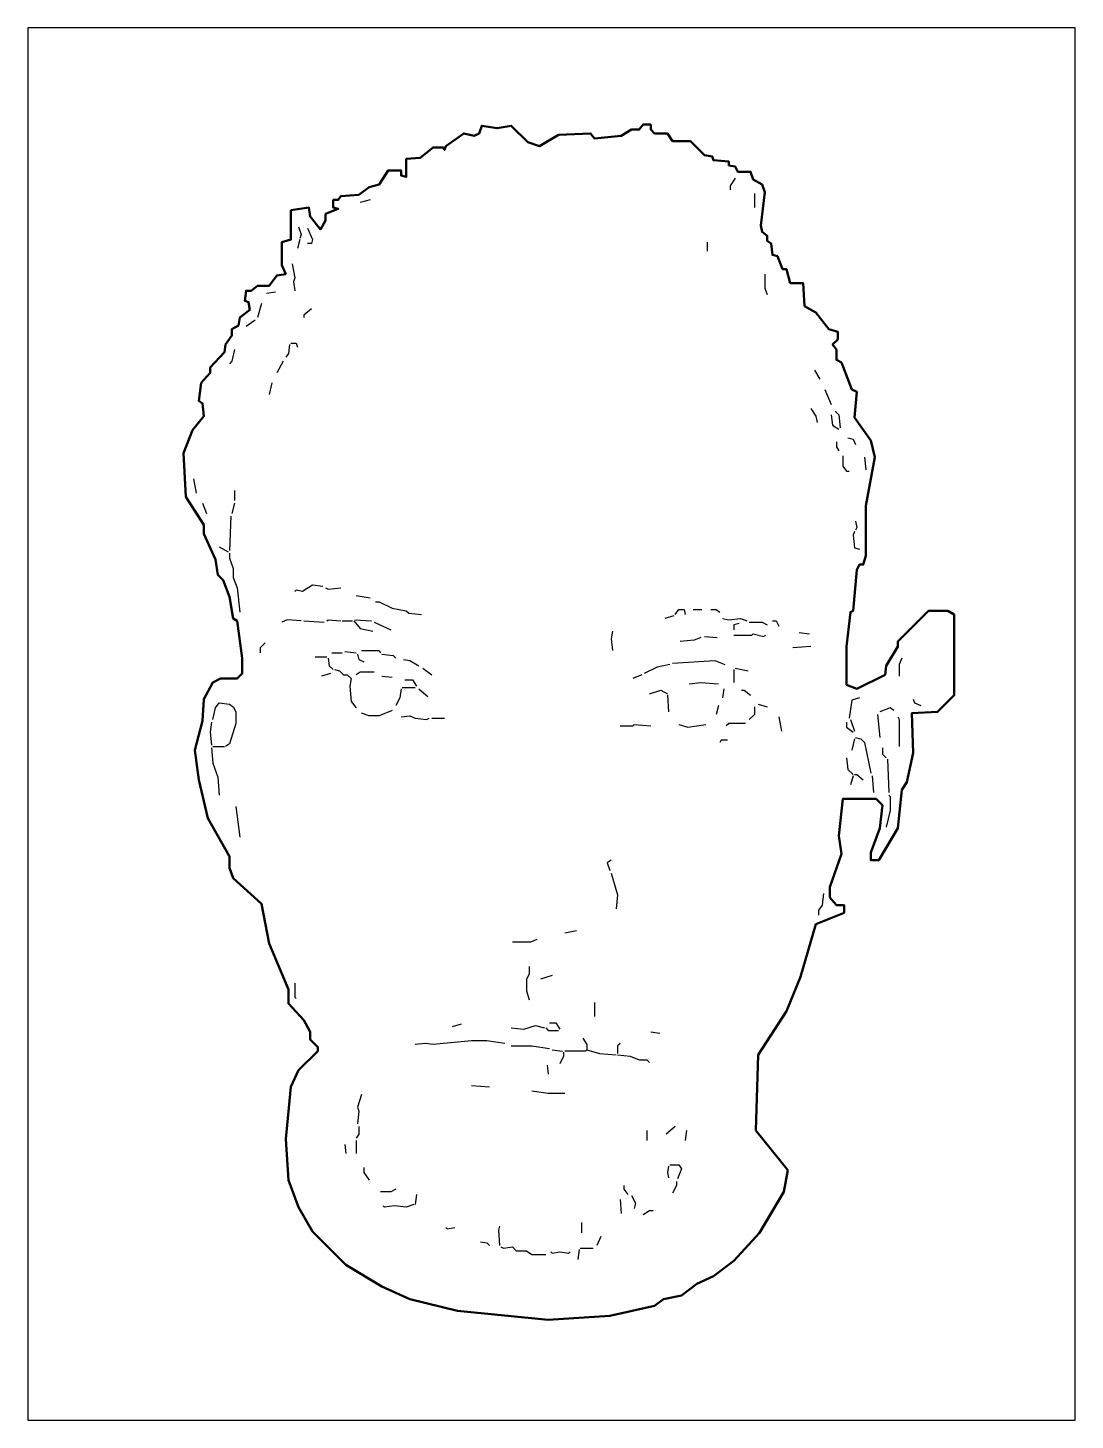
# Model space of a CAD drawing. Header units: millimetres. Extents: x -10 to 155, y -10 to 210.
import ezdxf

# ---------------------------------------------------------------- set-up
doc = ezdxf.new("R2010")
doc.units = ezdxf.units.MM
doc.layers.add('DETAIL', color=7, linetype='Continuous', lineweight=25)
doc.layers.add('KONTUR', color=7, linetype='Continuous', lineweight=50)
doc.layers.add('RAHMEN', color=1, linetype='Continuous')

msp = doc.modelspace()

# ---------------------------------------------------------------- linework, layer by layer
at = {"layer": 'DETAIL'}
for points in [[(101.72, 186.25), (100.91, 185.04), (100.91, 184.43)], [(44.08, 182.81), (42.47, 182.41)], [(104.75, 183.82), (104.75, 181.6)], [(32.76, 178.56), (33.16, 177.35), (32.96, 176.74)], [(34.18, 178.36), (34.98, 176.54), (34.78, 175.94), (34.18, 175.94)], [(32.96, 176.54), (32.56, 175.13)], [(97.27, 176.14), (97.27, 174.72)], [(31.75, 172.7), (32.15, 170.48), (31.95, 169.87), (32.15, 168.45)], [(106.37, 171.08), (106.37, 168.86), (106.77, 167.85)], [(29.12, 168.25), (27.7, 168.05)], [(26.9, 166.43), (26.29, 164.21)], [(34.78, 165.62), (33.57, 164.61), (33.57, 164.21)], [(25.88, 163.8), (24.47, 162.79)], [(22.65, 159.15), (22.24, 157.33), (21.84, 156.93)], [(31.34, 159.96), (31.14, 158.54), (30.74, 157.94)], [(31.55, 160.16), (32.36, 160.16), (32.56, 159.56)], [(30.33, 157.33), (29.32, 155.51)], [(114.26, 155.92), (115.07, 154.5)], [(28.51, 153.89), (28.11, 152.07)], [(115.87, 152.88), (116.89, 150.46)], [(113.65, 149.85), (114.46, 148.63), (114.66, 147.62)], [(116.89, 148.84), (117.09, 147.22), (118.1, 146.61)], [(117.49, 149.44), (118.1, 148.84), (118.3, 146.81)], [(117.69, 144.59), (117.69, 143.78), (118.1, 143.17)], [(119.51, 145.2), (120.32, 144.99), (120.73, 144.19)], [(118.71, 142.37), (118.71, 140.75), (119.31, 139.94), (119.72, 139.94)], [(122.14, 142.16), (122.35, 140.14)], [(16.18, 138.73), (16.58, 136.5)], [(22.65, 136.91), (22.65, 135.29)], [(17.59, 134.88), (18.2, 133.27)], [(22.65, 134.88), (22.24, 133.27)], [(22.04, 132.86), (21.84, 127.4)], [(120.73, 132.05), (120.93, 131.04), (120.73, 130.64)], [(120.53, 130.43), (120.32, 129.83), (120.53, 127.81), (121.33, 127.6)], [(20.22, 128.01), (21.64, 127.2)], [(21.84, 127), (21.84, 126.19), (22.45, 124.57), (22.45, 123.15), (23.05, 121.54), (23.46, 117.69)], [(36.6, 121.74), (34.98, 121.94), (33.37, 120.93), (32.36, 121.13), (32.15, 120.93)], [(37.01, 121.54), (37.41, 121.33), (39.43, 121.54)], [(41.86, 120.32), (44.08, 119.92)], [(44.89, 119.31), (45.5, 119.31), (47.52, 118.3), (49.75, 117.9), (50.15, 117.49), (52.17, 117.29)], [(92.01, 117.09), (90.6, 116.68)], [(92.21, 117.29), (92.82, 118.1), (93.63, 118.1), (93.83, 117.29)], [(95.05, 118.1), (96.46, 118.1)], [(97.88, 118.1), (98.69, 118.1), (99.29, 117.69)], [(99.7, 116.68), (100.71, 116.48), (102.53, 116.68), (103.54, 116.28)], [(33.16, 116.28), (30.94, 116.48), (30.13, 116.08)], [(33.57, 116.28), (36.8, 116.08)], [(37.21, 116.28), (37.41, 116.48), (39.43, 116.28)], [(39.64, 116.28), (41.25, 116.28)], [(41.46, 116.28), (42.47, 115.07), (44.49, 114.66)], [(41.66, 116.48), (44.29, 116.28)], [(44.69, 116.08), (47.32, 114.86)], [(82.31, 114.66), (82.1, 113.45), (82.31, 111.63)], [(102.33, 115.87), (101.52, 115.67), (101.52, 114.86)], [(103.94, 116.08), (105.97, 116.08), (106.77, 115.67)], [(107.58, 116.28), (108.19, 116.28), (108.59, 115.47)], [(111.83, 114.46), (113.45, 114.26)], [(27.5, 112.84), (26.69, 112.03), (26.69, 111.22)], [(96.26, 113.65), (95.25, 113.25), (93.02, 113.04)], [(96.87, 113.85), (98.89, 113.65)], [(101.52, 114.05), (104.35, 114.05), (104.55, 114.26), (106.17, 113.85), (106.57, 114.05)], [(113.65, 112.23), (110.82, 112.03)], [(35.39, 110.62), (37.21, 110.62)], [(37.41, 110.41), (37.61, 109.2), (38.22, 108.59)], [(38.02, 111.22), (39.64, 111.22)], [(40.04, 111.43), (41.86, 111.22)], [(42.06, 111.02), (42.26, 110.21), (43.07, 109.81)], [(42.67, 111.63), (45.5, 111.63), (45.7, 111.22)], [(45.9, 111.02), (47.72, 110.82), (48.13, 110.41)], [(49.34, 110.21), (50.35, 110.01), (51.77, 109.2)], [(91.81, 109.61), (98.48, 110.01), (100.1, 109.4)], [(128.01, 110.41), (127.6, 109.4), (127.6, 107.58)], [(37.82, 107.99), (36.4, 107.58)], [(38.42, 108.59), (39.23, 108.39), (39.84, 107.79), (40.44, 107.79), (41.05, 107.18)], [(44.69, 108.19), (42.47, 108.19), (41.86, 107.79)], [(52.38, 108.8), (53.79, 107.79)], [(91.41, 109.4), (89.38, 109), (87.36, 107.99)], [(101.52, 108.59), (101.52, 106.57)], [(101.72, 108.8), (103.74, 108.39)], [(41.05, 107.18), (40.85, 105.97), (41.05, 103.54), (41.86, 102.53)], [(45.9, 107.58), (47.52, 107.38)], [(49.14, 105.76), (51.16, 105.76)], [(49.54, 106.98), (50.76, 106.98), (51.37, 105.97)], [(86.96, 107.79), (85.54, 107.18)], [(94.44, 106.37), (96.26, 106.57), (99.09, 106.37)], [(48.94, 105.56), (48.74, 104.15), (48.13, 102.93)], [(51.77, 105.56), (53.19, 104.35)], [(88.17, 104.75), (89.99, 105.36), (91, 104.75)], [(91, 104.55), (91.2, 101.92)], [(99.9, 105.56), (99.7, 104.15)], [(102.73, 105.36), (103.13, 105.36), (104.15, 104.55)], [(121.33, 104.15), (120.12, 103.74), (119.72, 100.91)], [(129.83, 103.94), (130.03, 103.34), (131.04, 102.93)], [(19.21, 100.71), (19.62, 102.53), (20.22, 103.34), (21.84, 103.13), (22.45, 102.73), (22.85, 101.92), (22.85, 100.1), (21.84, 96.87), (21.23, 96.46)], [(47.52, 102.12), (45.5, 101.31), (43.88, 101.31), (42.67, 101.72)], [(48.94, 101.11), (50.35, 101.31), (51.16, 100.91), (52.98, 100.71), (53.39, 100.91)], [(99.09, 102.93), (98.69, 101.52)], [(104.75, 102.73), (104.75, 101.52), (103.94, 100.71)], [(105.36, 103.13), (106.77, 102.73)], [(124.17, 101.52), (124.57, 97.88)], [(126.79, 102.12), (126.19, 102.53), (124.57, 101.92)], [(19.01, 100.3), (18.81, 98.69), (19.01, 96.66)], [(53.79, 100.91), (55.81, 100.91)], [(83.52, 99.7), (85.54, 99.7), (85.74, 99.9), (88.37, 99.7)], [(92.82, 99.9), (94.24, 99.49), (97.07, 99.9)], [(103.34, 100.1), (100.71, 100.1), (100.3, 99.7)], [(108.59, 101.11), (109, 98.89)], [(119.31, 100.3), (119.31, 99.49), (120.32, 98.69)], [(119.92, 100.71), (120.53, 98.89)], [(127.4, 101.11), (127.6, 100.71), (127.6, 96.46)], [(100.51, 97.47), (99.49, 97.47), (99.29, 97.07)], [(120.53, 97.67), (120.12, 95.85)], [(120.73, 97.88), (121.54, 97.67), (122.14, 97.07), (123.15, 92.21)], [(19.01, 96.26), (19.21, 93.83), (20.02, 91.61), (20.22, 88.78)], [(19.21, 96.46), (21.03, 96.46)], [(119.31, 94.64), (119.51, 92.82), (120.32, 92.01)], [(124.97, 96.26), (124.97, 95.25), (125.58, 94.64)], [(125.78, 94.44), (125.99, 89.18)], [(120.32, 91.81), (119.92, 90.39)], [(120.53, 92.01), (120.93, 92.01), (121.94, 91.2)], [(123.36, 91.81), (123.56, 89.18)], [(125.99, 88.78), (126.19, 88.57), (126.19, 86.35), (125.58, 83.72)], [(22.85, 86.96), (23.46, 82.1)], [(82.1, 78.46), (81.5, 78.06), (81.9, 76.85)], [(82.1, 76.44), (83.11, 73), (82.91, 70.78)], [(115.67, 73.21), (115.47, 71.39), (114.86, 70.58), (114.86, 69.77)], [(76.64, 67.34), (74.82, 66.94)], [(70.37, 65.93), (69.36, 65.52), (66.53, 65.52)], [(69.16, 61.68), (69.16, 60.47), (68.76, 59.66), (68.76, 57.84), (69.16, 56.42)], [(72.8, 60.26), (70.98, 59.66)], [(32.15, 59.05), (32.15, 56.83), (32.36, 56.62)], [(79.47, 56.02), (79.47, 53.79)], [(58.44, 52.58), (57.03, 52.17)], [(66.33, 51.97), (68.35, 51.77), (70.17, 52.38), (71.59, 51.97)], [(71.79, 51.97), (72.19, 51.57), (73.81, 51.57)], [(72.4, 52.78), (73.41, 52.78), (74.01, 51.77)], [(88.37, 51.37), (89.79, 51.16)], [(65.32, 49.54), (62.49, 49.95), (60.06, 49.95), (53.99, 49.34), (52.78, 49.54), (51.16, 49.34)], [(66.33, 49.14), (69.57, 49.14), (72.4, 48.74)], [(72.8, 48.53), (74.42, 48.33)], [(78.26, 48.53), (78.06, 48.33), (74.82, 48.33)], [(77.65, 50.35), (78.26, 49.34), (78.26, 48.53)], [(78.26, 48.53), (80.28, 47.93), (82.91, 47.72)], [(83.52, 49.54), (83.11, 49.14), (83.11, 47.93)], [(74.62, 48.13), (74.62, 47.52), (74.01, 46.31)], [(83.11, 47.72), (85.14, 47.52), (86.55, 46.92), (87.77, 46.92), (88.17, 46.51)], [(71.99, 46.11), (72.19, 44.69)], [(60.06, 42.87), (62.89, 42.67)], [(69.57, 42.06), (72.19, 41.66), (74.82, 41.66)], [(42.67, 41.46), (42.06, 39.43), (42.26, 38.83), (42.06, 36.8)], [(42.26, 36.4), (42.26, 35.19), (41.86, 34.58)], [(87.77, 35.79), (87.77, 34.18)], [(92.21, 36.4), (90.8, 35.19)], [(94.03, 35.79), (93.83, 34.18)], [(40.04, 33.57), (40.24, 32.15)], [(41.86, 34.18), (41.86, 32.15)], [(43.07, 29.93), (43.07, 29.12), (43.88, 27.91)], [(91.2, 30.13), (91, 29.12), (91.2, 28.31)], [(91.41, 30.33), (92.82, 30.33), (93.23, 29.73)], [(93.23, 29.73), (92.62, 28.11)], [(48.13, 26.49), (47.32, 26.09), (45.7, 26.09)], [(84.13, 27.1), (84.13, 26.49), (84.73, 25.68)], [(92.42, 27.7), (92.42, 27.1), (91.81, 25.88)], [(51.37, 25.68), (51.16, 24.06)], [(83.52, 24.87), (83.72, 22.65)], [(85.34, 25.48), (85.95, 24.27), (85.74, 23.46)], [(50.96, 24.06), (49.75, 23.66), (47.93, 23.86), (46.31, 23.66), (46.11, 23.86)], [(88.78, 23.05), (88.17, 23.05), (87.16, 22.45)], [(56.02, 20.42), (56.22, 20.22), (57.43, 20.42)], [(64.51, 20.63), (64.31, 20.02), (64.51, 17.59)], [(77.45, 21.23), (77.45, 19.62)], [(61.48, 18.2), (62.49, 18), (62.89, 17.59)], [(80.49, 19.01), (79.88, 17.59)], [(64.71, 17.39), (65.12, 17.19), (66.53, 17.39)], [(66.53, 17.39), (67.14, 16.78), (68.76, 16.78), (69.57, 16.18), (71.79, 16.18)], [(72.6, 16.58), (72.8, 16.38), (74.01, 16.58), (75.43, 16.38), (75.63, 16.58)], [(77.05, 16.99), (76.85, 15.37)], [(77.25, 17.19), (79.27, 17.19)]]:
    msp.add_lwpolyline(points, dxfattribs=at)
at = {"layer": 'KONTUR'}
msp.add_lwpolyline([(88.37, 194.74), (87.16, 194.74), (86.55, 193.93), (85.34, 193.93), (83.72, 192.92), (79.47, 192.52), (78.87, 193.33), (73.81, 193.12), (70.78, 191.3), (68.96, 191.91), (66.33, 194.54), (64.11, 194.14), (61.68, 194.54), (61.27, 193.33), (60.47, 192.92), (58.85, 193.33), (56.02, 191.3), (55.81, 190.7), (55.61, 191.1), (53.99, 191.1), (51.97, 189.48), (49.75, 189.28), (49.75, 186.45), (48.94, 186.65), (48.94, 187.46), (46.92, 187.46), (45.5, 185.24), (43.88, 184.83), (42.26, 183.62), (39.43, 183.42), (39.03, 182.81), (38.22, 182.81), (38.22, 181.6), (39.03, 181.4), (37.01, 180.59), (37.01, 179.58), (36.2, 178.16), (34.58, 180.18), (34.38, 181.6), (31.55, 181.19), (31.55, 176.54), (30.13, 176.14), (30.13, 172.5), (30.74, 171.08), (29.32, 170.88), (28.11, 169.26), (26.29, 169.26), (25.28, 168.45), (24.47, 168.45), (24.27, 166.84), (24.87, 166.63), (25.08, 165.42), (23.46, 164.21), (23.26, 162.99), (22.24, 162.39), (22.24, 161.38), (21.23, 159.96), (21.03, 158.75), (18.81, 156.32), (18.81, 155.51), (17.39, 153.89), (16.99, 151.06), (17.59, 150.66), (17.8, 148.63), (15.98, 146.41), (14.56, 142.77), (14.96, 135.89), (17.8, 131.45), (17.8, 130.03), (19.62, 125.99), (20.02, 123.56), (20.83, 122.75), (21.84, 120.12), (22.45, 116.68), (23.05, 116.28), (23.86, 110.41), (23.86, 107.99), (23.05, 107.18), (20.42, 107.18), (19.21, 106.57), (17.8, 103.94), (17.59, 100.51), (16.38, 95.85), (16.99, 91.2), (18.4, 85.14), (21.84, 79.07), (21.84, 77.25), (22.45, 75.63), (26.9, 71.59), (28.11, 65.32), (31.14, 58.04), (31.14, 55.81), (33.57, 53.19), (34.58, 51.37), (34.58, 50.15), (35.79, 48.94), (35.79, 48.33), (32.76, 45.3), (31.55, 42.67), (30.74, 34.38), (31.14, 27.91), (32.76, 23.66), (34.98, 19.82), (40.24, 14.56), (45.9, 11.12), (50.35, 9.1), (57.84, 7.28), (72.19, 5.86), (81.9, 6.47), (88.98, 8.09), (90.39, 9.1), (93.23, 9.71), (95.65, 11.53), (98.28, 12.74), (101.52, 15.17), (105.56, 19.62), (109.4, 26.09), (110.01, 29.52), (104.95, 35.79), (105.36, 47.72), (109.81, 54.6), (112.03, 60.06), (114.46, 68.35), (118.91, 70.17), (118.91, 71.39), (117.69, 71.39), (116.68, 72.6), (116.68, 74.22), (118.5, 79.47), (118.1, 82.31), (118.71, 88.17), (123.96, 88.17), (124.97, 87.16), (124.57, 83.52), (123.15, 79.68), (123.15, 78.46), (124.37, 78.46), (127.4, 83.52), (128.01, 89.59), (128.82, 90.8), (129.83, 95.45), (129.63, 101.72), (133.67, 101.92), (136.3, 104.55), (136.3, 117.29), (135.29, 117.9), (132.25, 117.9), (127.4, 113.04), (127.4, 112.23), (125.58, 109.2), (125.38, 107.79), (120.93, 105.56), (119.31, 106.17), (119.31, 112.23), (119.92, 117.69), (120.32, 117.9), (120.93, 124.37), (121.33, 125.18), (121.94, 125.18), (122.35, 126.59), (122.35, 134.48), (123.76, 142.16), (123.15, 144.79), (120.53, 148.43), (120.93, 152.48), (120.12, 152.88), (118.5, 157.13), (117.69, 157.53), (117.69, 159.15), (117.09, 159.96), (117.9, 160.77), (117.9, 161.98), (116.48, 162.39), (114.46, 165.02), (112.64, 166.03), (112.44, 169.67), (110.41, 169.67), (109.81, 171.89), (109.2, 171.89), (108.39, 173.91), (107.58, 174.12), (107.38, 175.94), (106.77, 176.34), (106.77, 177.15), (105.97, 177.76), (105.76, 178.77), (106.37, 184.02), (105.97, 185.24), (104.55, 186.05), (104.15, 187.26), (102.12, 187.26), (101.72, 188.07), (100.71, 188.27), (100.71, 188.88), (98.28, 189.08), (98.08, 189.69), (96.87, 189.89), (94.64, 192.11), (91.81, 192.11), (91, 193.33), (88.98, 193.33), (88.37, 193.93)], close=True, dxfattribs=at)
at = {"layer": 'RAHMEN'}
msp.add_lwpolyline([(-10, -10), (155.4, -10), (155.4, 210), (-10, 210)], close=True, dxfattribs=at)

doc.saveas('drawing.dxf')
